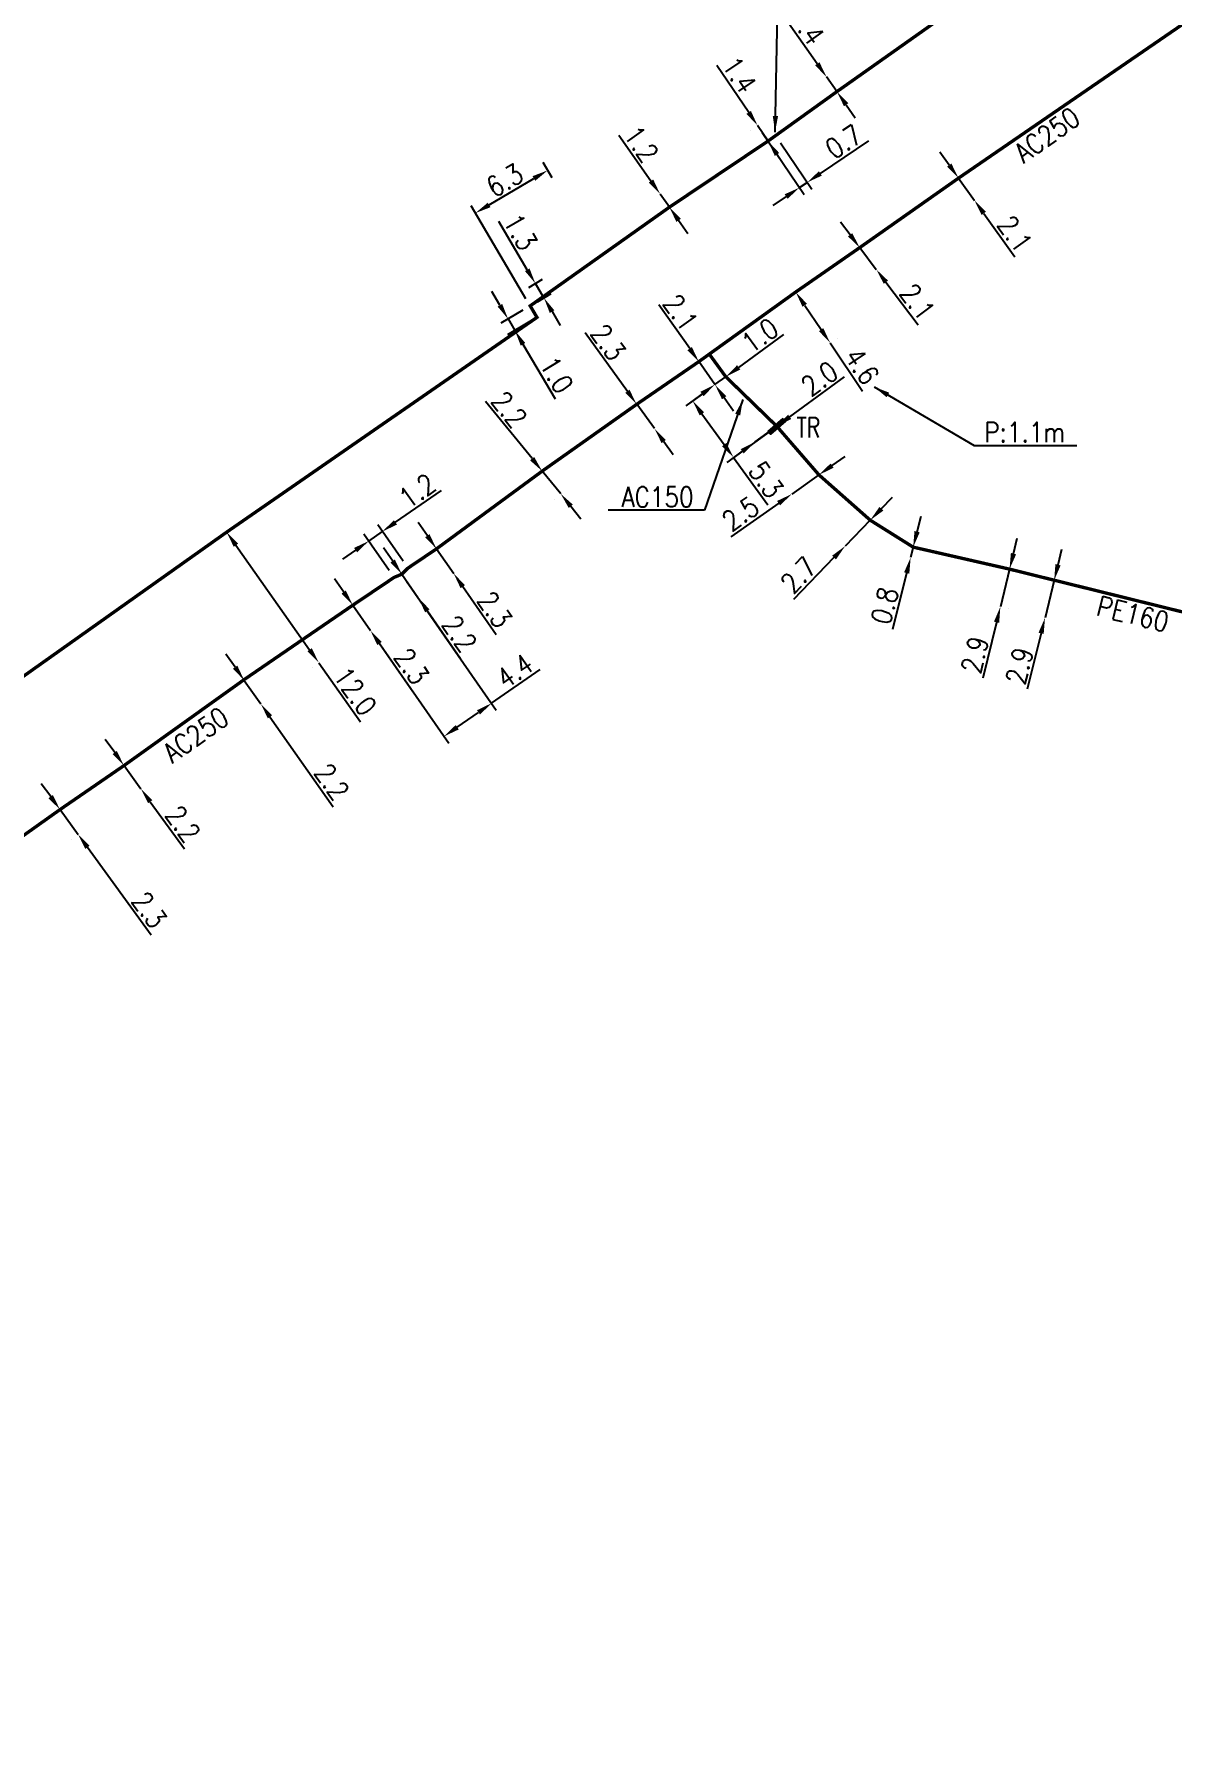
# Model space of a CAD drawing. Header units: millimetres. Extents: x 149996 to 151004, y 126998 to 128018.
# Drawn here: x 150615.7 to 150701.1, y 127360.5 to 127487.9 of the extents above; entities that cross this region are included whole.
import ezdxf
from ezdxf.enums import TextEntityAlignment as Align

# ---------------------------------------------------------------- set-up
doc = ezdxf.new("R2010")
doc.units = ezdxf.units.MM
doc.header["$PDMODE"] = 34
doc.linetypes.add('L_25_AP', pattern=[2000, 1000, 1000])
doc.linetypes.add('L_25_PE', pattern=[2000, 1000, 1000])
doc.layers.get('0').update_dxf_attribs({"linetype": 'CONTINUOUS'})
doc.layers.get('DEFPOINTS').update_dxf_attribs({"linetype": 'CONTINUOUS'})
doc.layers.add('L_150', color=1, linetype='CONTINUOUS')
doc.layers.add('L_340', color=7, linetype='CONTINUOUS')
doc.styles.add('G_ROMANS', font='ROMANS.SHX', dxfattribs={"width": 0.75})
doc.styles.get("Standard").update_dxf_attribs({"font": 'romans.shx', "width": 0.85})
doc.dimstyles.get("Standard").update_dxf_attribs({"dimtxt": 1.5, "dimasz": 1.2, "dimexe": 0.625, "dimexo": 0.625, "dimgap": 0.25, "dimtad": 1, "dimdec": 1, "dimzin": 0, "dimdsep": 46, "dimtxsty": 'Standard', "dimcen": -0.5, "dimadec": 0, "dimazin": 0, "dimtfac": 1, "dimtdec": 1, "dimtmove": 0, "dimatfit": 3, "dimfxl": 0, "dimtolj": 1, "dimtzin": 0, "dimarcsym": 0})

# ---------------------------------------------------------------- blocks, each defined once
blk = doc.blocks.new('*D77')
at = {"layer": 'DEFPOINTS', "color": 0, "linetype": 'Continuous', "transparency": 16777216}
for p in [(150630.17, 127450.6), (150637.08, 127440.79), (150637.08, 127440.79)]:
    blk.add_point(p, dxfattribs=at)
at = {"layer": 'L_150', "color": 0, "linetype": 'Continuous', "lineweight": -2, "transparency": 16777216}
for p, q in [((150629.65, 127450.24), (150629.65, 127450.24)), ((150630.86, 127449.62), (150636.38, 127441.77)), ((150636.57, 127440.43), (150636.57, 127440.43)), ((150637.08, 127440.79), (150640.19, 127436.37))]:
    blk.add_line(p, q, dxfattribs=at)
at = {"layer": 'L_150', "color": 0, "linetype": 'Continuous', "transparency": 16777216}
for points in [[(150631.02, 127449.73), (150630.69, 127449.5), (150630.16, 127450.6)], [(150636.55, 127441.89), (150636.22, 127441.66), (150637.08, 127440.79)]]:
    blk.add_solid(points, dxfattribs=at)
at = {"layer": 'L_150', "color": 0, "linetype": 'Continuous', "transparency": 16777216, "insert": (150639.8, 127438.67), "char_height": 1.5, "attachment_point": 5, "rotation": 305.1663}
blk.add_mtext('\\A1;12.0', dxfattribs=at)
blk = doc.blocks.new('*D80')
at = {"layer": 'DEFPOINTS', "color": 0, "linetype": 'Continuous', "transparency": 16777216}
for p in [(150617.66, 127429.79), (150619.01, 127427.93), (150619.02, 127427.93)]:
    blk.add_point(p, dxfattribs=at)
at = {"layer": 'L_150', "color": 0, "linetype": 'Continuous', "lineweight": -2, "transparency": 16777216}
for p, q in [((150616.96, 127430.76), (150616.25, 127431.73)), ((150617.66, 127429.79), (150619.01, 127427.93)), ((150617.16, 127429.42), (150617.16, 127429.42)), ((150618.51, 127427.56), (150618.51, 127427.56)), ((150619.72, 127426.96), (150624.49, 127420.39))]:
    blk.add_line(p, q, dxfattribs=at)
at = {"layer": 'L_150', "color": 0, "linetype": 'Continuous', "transparency": 16777216}
for points in [[(150617.12, 127430.88), (150616.79, 127430.64), (150617.66, 127429.79)], [(150619.88, 127427.08), (150619.56, 127426.84), (150619.01, 127427.93)]]:
    blk.add_solid(points, dxfattribs=at)
at = {"layer": 'L_150', "color": 0, "linetype": 'Continuous', "transparency": 16777216, "insert": (150624.37, 127422.27), "char_height": 1.5, "attachment_point": 5, "rotation": 306.0279}
blk.add_mtext('\\A1;2.3', dxfattribs=at)
blk = doc.blocks.new('*D81')
at = {"layer": 'DEFPOINTS', "color": 0, "linetype": 'Continuous', "transparency": 16777216}
for p in [(150688.89, 127447.82), (150688.2, 127445), (150688.2, 127445)]:
    blk.add_point(p, dxfattribs=at)
at = {"layer": 'L_150', "color": 0, "linetype": 'Continuous', "lineweight": -2, "transparency": 16777216}
for p, q in [((150689.18, 127448.98), (150689.47, 127450.15)), ((150688.89, 127447.82), (150688.2, 127445)), ((150689.5, 127447.67), (150689.5, 127447.67)), ((150687.92, 127443.83), (150686.89, 127439.65)), ((150688.81, 127444.85), (150688.81, 127444.85))]:
    blk.add_line(p, q, dxfattribs=at)
at = {"layer": 'L_150', "color": 0, "linetype": 'Continuous', "transparency": 16777216}
for points in [[(150688.99, 127449.03), (150689.38, 127448.93), (150688.89, 127447.82)], [(150687.72, 127443.88), (150688.11, 127443.79), (150688.2, 127445)]]:
    blk.add_solid(points, dxfattribs=at)
at = {"layer": 'L_150', "color": 0, "linetype": 'Continuous', "transparency": 16777216, "insert": (150686.29, 127441.4), "char_height": 1.5, "attachment_point": 5, "rotation": 76.1763}
blk.add_mtext('\\A1;2.9', dxfattribs=at)
blk = doc.blocks.new('*D246')
at = {"layer": 'DEFPOINTS', "color": 0, "linetype": 'Continuous', "transparency": 16777216}
for p in [(150692.24, 127446.99), (150691.55, 127444.17), (150691.55, 127444.17)]:
    blk.add_point(p, dxfattribs=at)
at = {"layer": 'L_150', "color": 0, "linetype": 'Continuous', "lineweight": -2, "transparency": 16777216}
for p, q in [((150692.53, 127448.15), (150692.82, 127449.32)), ((150692.24, 127446.99), (150691.55, 127444.17)), ((150691.26, 127443.01), (150690.22, 127438.82))]:
    blk.add_line(p, q, dxfattribs=at)
at = {"layer": 'L_150', "color": 0, "linetype": 'Continuous', "transparency": 16777216}
for points in [[(150692.33, 127448.2), (150692.72, 127448.1), (150692.24, 127446.99)], [(150691.06, 127443.05), (150691.45, 127442.96), (150691.55, 127444.17)]]:
    blk.add_solid(points, dxfattribs=at)
at = {"layer": 'L_150', "color": 0, "linetype": 'Continuous', "transparency": 16777216, "insert": (150689.63, 127440.57), "char_height": 1.5, "attachment_point": 5, "rotation": 76.1302}
blk.add_mtext('\\A1;2.9', dxfattribs=at)
blk = doc.blocks.new('*D247')
at = {"layer": 'DEFPOINTS', "color": 0, "linetype": 'Continuous', "transparency": 16777216}
for p in [(150681.66, 127449.47), (150681.47, 127448.69), (150681.47, 127448.69)]:
    blk.add_point(p, dxfattribs=at)
at = {"layer": 'L_150', "color": 0, "linetype": 'Continuous', "lineweight": -2, "transparency": 16777216}
for p, q in [((150681.96, 127450.63), (150682.25, 127451.8)), ((150681.66, 127449.47), (150681.47, 127448.69)), ((150681.17, 127447.53), (150680.1, 127443.29))]:
    blk.add_line(p, q, dxfattribs=at)
at = {"layer": 'L_150', "color": 0, "linetype": 'Continuous', "transparency": 16777216}
for points in [[(150681.76, 127450.68), (150682.15, 127450.58), (150681.66, 127449.47)], [(150680.98, 127447.58), (150681.37, 127447.48), (150681.47, 127448.69)]]:
    blk.add_solid(points, dxfattribs=at)
at = {"layer": 'L_150', "color": 0, "linetype": 'Continuous', "transparency": 16777216, "insert": (150679.52, 127445.08), "char_height": 1.5, "attachment_point": 5, "rotation": 75.7792}
blk.add_mtext('\\A1;0.8', dxfattribs=at)
blk = doc.blocks.new('*D248')
at = {"layer": 'DEFPOINTS', "color": 0, "linetype": 'Continuous', "transparency": 16777216}
for p in [(150678.44, 127451.49), (150676.56, 127449.55), (150676.56, 127449.55)]:
    blk.add_point(p, dxfattribs=at)
at = {"layer": 'L_150', "color": 0, "linetype": 'Continuous', "lineweight": -2, "transparency": 16777216}
for p, q in [((150679.27, 127452.35), (150680.11, 127453.21)), ((150678.44, 127451.49), (150676.56, 127449.55)), ((150675.72, 127448.69), (150672.68, 127445.55))]:
    blk.add_line(p, q, dxfattribs=at)
at = {"layer": 'L_150', "color": 0, "linetype": 'Continuous', "transparency": 16777216}
for points in [[(150679.13, 127452.49), (150679.42, 127452.21), (150678.44, 127451.49)], [(150675.58, 127448.83), (150675.87, 127448.55), (150676.56, 127449.55)]]:
    blk.add_solid(points, dxfattribs=at)
at = {"layer": 'L_150', "color": 0, "linetype": 'Continuous', "transparency": 16777216, "insert": (150673.06, 127447.39), "char_height": 1.5, "attachment_point": 5, "rotation": 45.8675}
blk.add_mtext('\\A1;2.7', dxfattribs=at)
blk = doc.blocks.new('*D249')
at = {"layer": 'DEFPOINTS', "color": 0, "linetype": 'Continuous', "transparency": 16777216}
for p in [(150674.59, 127454.89), (150672.55, 127453.45), (150672.55, 127453.45)]:
    blk.add_point(p, dxfattribs=at)
at = {"layer": 'L_150', "color": 0, "linetype": 'Continuous', "lineweight": -2, "transparency": 16777216}
for p, q in [((150675.58, 127455.58), (150676.56, 127456.27)), ((150674.59, 127454.89), (150672.55, 127453.45)), ((150671.57, 127452.76), (150667.99, 127450.25))]:
    blk.add_line(p, q, dxfattribs=at)
at = {"layer": 'L_150', "color": 0, "linetype": 'Continuous', "transparency": 16777216}
for points in [[(150675.46, 127455.74), (150675.69, 127455.42), (150674.59, 127454.89)], [(150671.45, 127452.93), (150671.68, 127452.6), (150672.55, 127453.45)]]:
    blk.add_solid(points, dxfattribs=at)
at = {"layer": 'L_150', "color": 0, "linetype": 'Continuous', "transparency": 16777216, "insert": (150668.71, 127451.98), "char_height": 1.5, "attachment_point": 5, "rotation": 35.0581}
blk.add_mtext('\\A1;2.5', dxfattribs=at)
blk = doc.blocks.new('*D250')
at = {"layer": 'DEFPOINTS', "color": 0, "linetype": 'Continuous', "transparency": 16777216}
for p in [(150677.65, 127471.93), (150678.89, 127470.3), (150678.89, 127470.3)]:
    blk.add_point(p, dxfattribs=at)
at = {"layer": 'L_150', "color": 0, "linetype": 'Continuous', "lineweight": -2, "transparency": 16777216}
for p, q in [((150676.93, 127472.89), (150676.21, 127473.85)), ((150677.65, 127471.93), (150678.89, 127470.3)), ((150679.61, 127469.34), (150682.03, 127466.14))]:
    blk.add_line(p, q, dxfattribs=at)
at = {"layer": 'L_150', "color": 0, "linetype": 'Continuous', "transparency": 16777216}
for points in [[(150677.09, 127473.01), (150676.77, 127472.77), (150677.65, 127471.93)], [(150679.77, 127469.46), (150679.45, 127469.22), (150678.89, 127470.3)]]:
    blk.add_solid(points, dxfattribs=at)
at = {"layer": 'L_150', "color": 0, "linetype": 'Continuous', "transparency": 16777216, "insert": (150681.98, 127467.87), "char_height": 1.5, "attachment_point": 5, "rotation": 307.071}
blk.add_mtext('\\A1;2.1', dxfattribs=at)
blk = doc.blocks.new('*D251')
at = {"layer": 'DEFPOINTS', "color": 0, "linetype": 'Continuous', "transparency": 16777216}
for p in [(150672.85, 127468.6), (150675.43, 127464.79), (150675.43, 127464.79)]:
    blk.add_point(p, dxfattribs=at)
at = {"layer": 'L_150', "color": 0, "linetype": 'Continuous', "lineweight": -2, "transparency": 16777216}
for p, q in [((150673.37, 127468.95), (150673.37, 127468.95)), ((150673.53, 127467.6), (150674.76, 127465.78)), ((150675.43, 127464.79), (150677.87, 127461.16)), ((150675.95, 127465.13), (150675.95, 127465.13))]:
    blk.add_line(p, q, dxfattribs=at)
at = {"layer": 'L_150', "color": 0, "linetype": 'Continuous', "transparency": 16777216}
for points in [[(150673.69, 127467.72), (150673.36, 127467.49), (150672.85, 127468.6)], [(150674.92, 127465.89), (150674.59, 127465.67), (150675.43, 127464.79)]]:
    blk.add_solid(points, dxfattribs=at)
at = {"layer": 'L_150', "color": 0, "linetype": 'Continuous', "transparency": 16777216, "insert": (150677.81, 127463.04), "char_height": 1.5, "attachment_point": 5, "rotation": 304.014}
blk.add_mtext('\\A1;4.6', dxfattribs=at)
blk = doc.blocks.new('*D255')
at = {"layer": 'DEFPOINTS', "color": 0, "linetype": 'Continuous', "transparency": 16777216}
for p in [(150660.92, 127460.18), (150662.25, 127458.36), (150662.25, 127458.36)]:
    blk.add_point(p, dxfattribs=at)
at = {"layer": 'L_150', "color": 0, "linetype": 'Continuous', "lineweight": -2, "transparency": 16777216}
for p, q in [((150660.22, 127461.15), (150657.05, 127465.53)), ((150662.25, 127458.36), (150660.92, 127460.18)), ((150662.95, 127457.39), (150663.65, 127456.42))]:
    blk.add_line(p, q, dxfattribs=at)
at = {"layer": 'L_150', "color": 0, "linetype": 'Continuous', "transparency": 16777216}
for points in [[(150660.38, 127461.27), (150660.06, 127461.04), (150660.92, 127460.18)], [(150663.11, 127457.51), (150662.79, 127457.27), (150662.25, 127458.36)]]:
    blk.add_solid(points, dxfattribs=at)
at = {"layer": 'L_150', "color": 0, "linetype": 'Continuous', "transparency": 16777216, "insert": (150658.79, 127464.83), "char_height": 1.5, "attachment_point": 5, "rotation": 305.9518}
blk.add_mtext('\\A1;2.3', dxfattribs=at)
blk = doc.blocks.new('*D256')
at = {"layer": 'DEFPOINTS', "color": 0, "linetype": 'Continuous', "transparency": 16777216}
for p in [(150665.58, 127463.38), (150666.79, 127461.66), (150666.79, 127461.66)]:
    blk.add_point(p, dxfattribs=at)
at = {"layer": 'L_150', "color": 0, "linetype": 'Continuous', "lineweight": -2, "transparency": 16777216}
for p, q in [((150664.9, 127464.36), (150662.59, 127467.64)), ((150666.79, 127461.66), (150665.58, 127463.38)), ((150667.48, 127460.68), (150668.17, 127459.69))]:
    blk.add_line(p, q, dxfattribs=at)
at = {"layer": 'L_150', "color": 0, "linetype": 'Continuous', "transparency": 16777216}
for points in [[(150665.06, 127464.47), (150664.73, 127464.24), (150665.58, 127463.38)], [(150667.64, 127460.79), (150667.32, 127460.56), (150666.79, 127461.66)]]:
    blk.add_solid(points, dxfattribs=at)
at = {"layer": 'L_150', "color": 0, "linetype": 'Continuous', "transparency": 16777216, "insert": (150664.22, 127467.07), "char_height": 1.5, "attachment_point": 5, "rotation": 305.0581}
blk.add_mtext('\\A1;2.1', dxfattribs=at)
blk = doc.blocks.new('*D257')
at = {"layer": 'DEFPOINTS', "color": 0, "linetype": 'Continuous', "transparency": 16777216}
for p in [(150666.79, 127461.66), (150666.79, 127461.66), (150667.6, 127462.25)]:
    blk.add_point(p, dxfattribs=at)
at = {"layer": 'L_150', "color": 0, "linetype": 'Continuous', "lineweight": -2, "transparency": 16777216}
for p, q in [((150668.57, 127462.95), (150671.96, 127465.41)), ((150666.79, 127461.66), (150667.6, 127462.25)), ((150665.82, 127460.95), (150664.85, 127460.25))]:
    blk.add_line(p, q, dxfattribs=at)
at = {"layer": 'L_150', "color": 0, "linetype": 'Continuous', "transparency": 16777216}
for points in [[(150668.45, 127463.11), (150668.69, 127462.79), (150667.6, 127462.25)], [(150665.7, 127461.12), (150665.94, 127460.79), (150666.79, 127461.66)]]:
    blk.add_solid(points, dxfattribs=at)
at = {"layer": 'L_150', "color": 0, "linetype": 'Continuous', "transparency": 16777216, "insert": (150670.17, 127465.34), "char_height": 1.5, "attachment_point": 5, "rotation": 35.9518}
blk.add_mtext('\\A1;1.0', dxfattribs=at)
blk = doc.blocks.new('*D266')
at = {"layer": 'DEFPOINTS', "color": 0, "linetype": 'Continuous', "transparency": 16777216}
for p in [(150675.16, 127484.73), (150675.16, 127484.73), (150675.94, 127483.63)]:
    blk.add_point(p, dxfattribs=at)
at = {"layer": 'L_150', "color": 0, "linetype": 'Continuous', "lineweight": -2, "transparency": 16777216}
for p, q in [((150674.47, 127485.71), (150672.01, 127489.18)), ((150675.94, 127483.63), (150675.16, 127484.73)), ((150676.63, 127482.65), (150677.32, 127481.67))]:
    blk.add_line(p, q, dxfattribs=at)
at = {"layer": 'L_150', "color": 0, "linetype": 'Continuous', "transparency": 16777216}
for points in [[(150674.63, 127485.83), (150674.3, 127485.6), (150675.16, 127484.73)], [(150676.79, 127482.76), (150676.47, 127482.53), (150675.94, 127483.63)]]:
    blk.add_solid(points, dxfattribs=at)
at = {"layer": 'L_150', "color": 0, "linetype": 'Continuous', "transparency": 16777216, "insert": (150673.71, 127488.51), "char_height": 1.5, "attachment_point": 5, "rotation": 305.2577}
blk.add_mtext('\\A1;1.4', dxfattribs=at)
blk = doc.blocks.new('*D267')
at = {"layer": 'DEFPOINTS', "color": 0, "linetype": 'Continuous', "transparency": 16777216}
for p in [(150669.99, 127481.08), (150669.99, 127481.08), (150670.77, 127479.92)]:
    blk.add_point(p, dxfattribs=at)
at = {"layer": 'L_150', "color": 0, "linetype": 'Continuous', "lineweight": -2, "transparency": 16777216}
for p, q in [((150669.32, 127482.07), (150666.94, 127485.59)), ((150669.47, 127480.73), (150669.47, 127480.73)), ((150670.77, 127479.92), (150669.99, 127481.08)), ((150670.26, 127479.57), (150670.26, 127479.57)), ((150671.45, 127478.92), (150672.12, 127477.93))]:
    blk.add_line(p, q, dxfattribs=at)
at = {"layer": 'L_150', "color": 0, "linetype": 'Continuous', "transparency": 16777216}
for points in [[(150669.49, 127482.18), (150669.15, 127481.96), (150669.99, 127481.08)], [(150671.61, 127479.03), (150671.28, 127478.81), (150670.77, 127479.92)]]:
    blk.add_solid(points, dxfattribs=at)
at = {"layer": 'L_150', "color": 0, "linetype": 'Continuous', "transparency": 16777216, "insert": (150668.62, 127484.89), "char_height": 1.5, "attachment_point": 5, "rotation": 304.0221}
blk.add_mtext('\\A1;1.4', dxfattribs=at)
blk = doc.blocks.new('*D268')
at = {"layer": 'DEFPOINTS', "color": 0, "linetype": 'Continuous', "transparency": 16777216}
for p in [(150669.99, 127481.08), (150671.35, 127480.32), (150673.13, 127476.43)]:
    blk.add_point(p, dxfattribs=at)
at = {"layer": 'L_150', "color": 0, "linetype": 'Continuous', "lineweight": -2, "transparency": 16777216}
for p, q in [((150670.34, 127480.56), (150673.48, 127475.91)), ((150671.7, 127479.8), (150674.06, 127476.31)), ((150674.7, 127477.49), (150678.33, 127479.94)), ((150672.13, 127475.76), (150671.14, 127475.09)), ((150673.13, 127476.43), (150673.71, 127476.82))]:
    blk.add_line(p, q, dxfattribs=at)
at = {"layer": 'L_150', "color": 0, "linetype": 'Continuous', "transparency": 16777216}
for points in [[(150674.59, 127477.66), (150674.81, 127477.33), (150673.71, 127476.82)], [(150672.02, 127475.93), (150672.24, 127475.59), (150673.13, 127476.43)]]:
    blk.add_solid(points, dxfattribs=at)
at = {"layer": 'L_150', "color": 0, "linetype": 'Continuous', "transparency": 16777216, "insert": (150676.45, 127479.88), "char_height": 1.5, "attachment_point": 5, "rotation": 34.0221}
blk.add_mtext('\\A1;0.7', dxfattribs=at)
blk = doc.blocks.new('*D269')
at = {"layer": 'DEFPOINTS', "color": 0, "linetype": 'Continuous', "transparency": 16777216}
for p in [(150662.68, 127475.94), (150662.68, 127475.94), (150663.37, 127474.96)]:
    blk.add_point(p, dxfattribs=at)
at = {"layer": 'L_150', "color": 0, "linetype": 'Continuous', "lineweight": -2, "transparency": 16777216}
for p, q in [((150661.99, 127476.92), (150659.58, 127480.35)), ((150663.37, 127474.96), (150662.68, 127475.94)), ((150664.06, 127473.98), (150664.75, 127473))]:
    blk.add_line(p, q, dxfattribs=at)
at = {"layer": 'L_150', "color": 0, "linetype": 'Continuous', "transparency": 16777216}
for points in [[(150662.16, 127477.04), (150661.83, 127476.81), (150662.68, 127475.94)], [(150664.23, 127474.09), (150663.9, 127473.86), (150663.37, 127474.96)]]:
    blk.add_solid(points, dxfattribs=at)
at = {"layer": 'L_150', "color": 0, "linetype": 'Continuous', "transparency": 16777216, "insert": (150661.26, 127479.7), "char_height": 1.5, "attachment_point": 5, "rotation": 305.1064}
blk.add_mtext('\\A1;1.2', dxfattribs=at)
blk = doc.blocks.new('*D270')
at = {"layer": 'DEFPOINTS', "color": 0, "linetype": 'Continuous', "transparency": 16777216}
for p in [(150653.55, 127478.89), (150654.24, 127477.72), (150652.93, 127467.56)]:
    blk.add_point(p, dxfattribs=at)
at = {"layer": 'L_150', "color": 0, "linetype": 'Continuous', "lineweight": -2, "transparency": 16777216}
for p, q in [((150653.87, 127478.35), (150654.56, 127477.19)), ((150649.85, 127475.13), (150653.21, 127477.11)), ((150652.61, 127468.09), (150648.5, 127475.06))]:
    blk.add_line(p, q, dxfattribs=at)
at = {"layer": 'L_150', "color": 0, "linetype": 'Continuous', "transparency": 16777216}
for points in [[(150653.11, 127477.29), (150653.31, 127476.94), (150654.24, 127477.72)], [(150649.75, 127475.3), (150649.95, 127474.96), (150648.82, 127474.52)]]:
    blk.add_solid(points, dxfattribs=at)
at = {"layer": 'L_150', "color": 0, "linetype": 'Continuous', "transparency": 16777216, "insert": (150651.02, 127476.98), "char_height": 1.5, "attachment_point": 5, "rotation": 30.5826}
blk.add_mtext('\\A1;6.3', dxfattribs=at)
blk = doc.blocks.new('*D271')
at = {"layer": 'DEFPOINTS', "color": 0, "linetype": 'Continuous', "transparency": 16777216}
for p in [(150653.32, 127469.24), (150652.29, 127468.63), (150652.93, 127467.56)]:
    blk.add_point(p, dxfattribs=at)
at = {"layer": 'L_150', "color": 0, "linetype": 'Continuous', "lineweight": -2, "transparency": 16777216}
for p, q in [((150652.71, 127470.27), (150650.58, 127473.88)), ((150652.83, 127468.95), (150653.86, 127469.56)), ((150653.96, 127468.16), (150653.32, 127469.24)), ((150653.47, 127467.87), (150654.5, 127468.48)), ((150654.57, 127467.13), (150655.18, 127466.1))]:
    blk.add_line(p, q, dxfattribs=at)
at = {"layer": 'L_150', "color": 0, "linetype": 'Continuous', "transparency": 16777216}
for points in [[(150652.88, 127470.37), (150652.54, 127470.17), (150653.32, 127469.24)], [(150654.74, 127467.23), (150654.4, 127467.03), (150653.96, 127468.16)]]:
    blk.add_solid(points, dxfattribs=at)
at = {"layer": 'L_150', "color": 0, "linetype": 'Continuous', "transparency": 16777216, "insert": (150652.2, 127473.1), "char_height": 1.5, "attachment_point": 5, "rotation": 300.5826}
blk.add_mtext('\\A1;1.3', dxfattribs=at)
blk = doc.blocks.new('*D272')
at = {"layer": 'DEFPOINTS', "color": 0, "linetype": 'Continuous', "transparency": 16777216}
for p in [(150653.83, 127455.17), (150655.22, 127453.47), (150655.22, 127453.47)]:
    blk.add_point(p, dxfattribs=at)
at = {"layer": 'L_150', "color": 0, "linetype": 'Continuous', "lineweight": -2, "transparency": 16777216}
for p, q in [((150653.07, 127456.11), (150649.58, 127460.4)), ((150655.22, 127453.47), (150653.83, 127455.17)), ((150653.34, 127454.78), (150653.34, 127454.78)), ((150654.73, 127453.07), (150654.73, 127453.07)), ((150655.97, 127452.54), (150656.73, 127451.6))]:
    blk.add_line(p, q, dxfattribs=at)
at = {"layer": 'L_150', "color": 0, "linetype": 'Continuous', "transparency": 16777216}
for points in [[(150653.23, 127456.23), (150652.92, 127455.98), (150653.83, 127455.17)], [(150656.13, 127452.66), (150655.82, 127452.41), (150655.22, 127453.47)]]:
    blk.add_solid(points, dxfattribs=at)
at = {"layer": 'L_150', "color": 0, "linetype": 'Continuous', "transparency": 16777216, "insert": (150651.36, 127459.8), "char_height": 1.5, "attachment_point": 5, "rotation": 309.0955}
blk.add_mtext('\\A1;2.2', dxfattribs=at)
blk = doc.blocks.new('*D273')
at = {"layer": 'DEFPOINTS', "color": 0, "linetype": 'Continuous', "transparency": 16777216}
for p in [(150639.63, 127445.12), (150640.94, 127443.23), (150640.94, 127443.23)]:
    blk.add_point(p, dxfattribs=at)
at = {"layer": 'L_150', "color": 0, "linetype": 'Continuous', "lineweight": -2, "transparency": 16777216}
for p, q in [((150638.94, 127446.1), (150638.25, 127447.09)), ((150639.63, 127445.12), (150640.94, 127443.23)), ((150641.62, 127442.24), (150644.12, 127438.65))]:
    blk.add_line(p, q, dxfattribs=at)
at = {"layer": 'L_150', "color": 0, "linetype": 'Continuous', "transparency": 16777216}
for points in [[(150639.1, 127446.21), (150638.78, 127445.99), (150639.63, 127445.12)], [(150641.79, 127442.36), (150641.46, 127442.13), (150640.94, 127443.23)]]:
    blk.add_solid(points, dxfattribs=at)
at = {"layer": 'L_150', "color": 0, "linetype": 'Continuous', "transparency": 16777216, "insert": (150644.04, 127440.53), "char_height": 1.5, "attachment_point": 5, "rotation": 304.8236}
blk.add_mtext('\\A1;2.3', dxfattribs=at)
blk = doc.blocks.new('*D274')
at = {"layer": 'DEFPOINTS', "color": 0, "linetype": 'Continuous', "transparency": 16777216}
for p in [(150643.3, 127447.44), (150640.94, 127443.23), (150646.47, 127435.28)]:
    blk.add_point(p, dxfattribs=at)
at = {"layer": 'L_150', "color": 0, "linetype": 'Continuous', "lineweight": -2, "transparency": 16777216}
for p, q in [((150643.66, 127446.93), (150650.39, 127437.25)), ((150641.3, 127442.71), (150646.82, 127434.77)), ((150650.04, 127437.77), (150653.68, 127440.3)), ((150647.45, 127435.97), (150649.05, 127437.08))]:
    blk.add_line(p, q, dxfattribs=at)
at = {"layer": 'L_150', "color": 0, "linetype": 'Continuous', "transparency": 16777216}
for points in [[(150648.94, 127437.24), (150649.17, 127436.92), (150650.04, 127437.77)], [(150647.34, 127436.13), (150647.57, 127435.8), (150646.47, 127435.28)]]:
    blk.add_solid(points, dxfattribs=at)
at = {"layer": 'L_150', "color": 0, "linetype": 'Continuous', "transparency": 16777216, "insert": (150651.78, 127440.19), "char_height": 1.5, "attachment_point": 5, "rotation": 34.8236}
blk.add_mtext('\\A1;4.4', dxfattribs=at)
blk = doc.blocks.new('*D275')
at = {"layer": 'DEFPOINTS', "color": 0, "linetype": 'Continuous', "transparency": 16777216}
for p in [(150643.3, 127447.44), (150644.53, 127445.68), (150644.53, 127445.68)]:
    blk.add_point(p, dxfattribs=at)
at = {"layer": 'L_150', "color": 0, "linetype": 'Continuous', "lineweight": -2, "transparency": 16777216}
for p, q in [((150642.62, 127448.43), (150641.93, 127449.42)), ((150643.3, 127447.44), (150644.53, 127445.68)), ((150645.22, 127444.69), (150647.71, 127441.11))]:
    blk.add_line(p, q, dxfattribs=at)
at = {"layer": 'L_150', "color": 0, "linetype": 'Continuous', "transparency": 16777216}
for points in [[(150642.78, 127448.54), (150642.45, 127448.32), (150643.3, 127447.44)], [(150645.38, 127444.81), (150645.05, 127444.58), (150644.53, 127445.68)]]:
    blk.add_solid(points, dxfattribs=at)
at = {"layer": 'L_150', "color": 0, "linetype": 'Continuous', "transparency": 16777216, "insert": (150647.63, 127442.98), "char_height": 1.5, "attachment_point": 5, "rotation": 304.8236}
blk.add_mtext('\\A1;2.2', dxfattribs=at)
blk = doc.blocks.new('*D276')
at = {"layer": 'DEFPOINTS', "color": 0, "linetype": 'Continuous', "transparency": 16777216}
for p in [(150645.9, 127449.34), (150647.19, 127447.49), (150647.19, 127447.49)]:
    blk.add_point(p, dxfattribs=at)
at = {"layer": 'L_150', "color": 0, "linetype": 'Continuous', "lineweight": -2, "transparency": 16777216}
for p, q in [((150645.22, 127450.32), (150644.53, 127451.31)), ((150645.9, 127449.34), (150647.19, 127447.49)), ((150647.87, 127446.51), (150650.37, 127442.92))]:
    blk.add_line(p, q, dxfattribs=at)
at = {"layer": 'L_150', "color": 0, "linetype": 'Continuous', "transparency": 16777216}
for points in [[(150645.38, 127450.44), (150645.05, 127450.21), (150645.9, 127449.34)], [(150648.04, 127446.62), (150647.71, 127446.39), (150647.19, 127447.49)]]:
    blk.add_solid(points, dxfattribs=at)
at = {"layer": 'L_150', "color": 0, "linetype": 'Continuous', "transparency": 16777216, "insert": (150650.28, 127444.79), "char_height": 1.5, "attachment_point": 5, "rotation": 304.8236}
blk.add_mtext('\\A1;2.3', dxfattribs=at)
blk = doc.blocks.new('*D277')
at = {"layer": 'DEFPOINTS', "color": 0, "linetype": 'Continuous', "transparency": 16777216}
for p in [(150640.82, 127449.93), (150643.75, 127447.89), (150642.72, 127447.2)]:
    blk.add_point(p, dxfattribs=at)
at = {"layer": 'L_150', "color": 0, "linetype": 'Continuous', "lineweight": -2, "transparency": 16777216}
for p, q in [((150642.83, 127451.33), (150646.27, 127453.72)), ((150642.36, 127447.71), (150640.46, 127450.44)), ((150640.82, 127449.93), (150641.84, 127450.64)), ((150643.4, 127448.41), (150641.49, 127451.15)), ((150639.83, 127449.24), (150638.85, 127448.56))]:
    blk.add_line(p, q, dxfattribs=at)
at = {"layer": 'L_150', "color": 0, "linetype": 'Continuous', "transparency": 16777216}
for points in [[(150642.71, 127451.49), (150642.94, 127451.16), (150641.84, 127450.64)], [(150639.72, 127449.41), (150639.95, 127449.08), (150640.82, 127449.93)]]:
    blk.add_solid(points, dxfattribs=at)
at = {"layer": 'L_150', "color": 0, "linetype": 'Continuous', "transparency": 16777216, "insert": (150644.47, 127453.69), "char_height": 1.5, "attachment_point": 5, "rotation": 34.8236}
blk.add_mtext('\\A1;1.2', dxfattribs=at)
blk = doc.blocks.new('*D278')
at = {"layer": 'DEFPOINTS', "color": 0, "linetype": 'Continuous', "transparency": 16777216}
for p in [(150631.48, 127439.48), (150632.72, 127437.72), (150632.72, 127437.72)]:
    blk.add_point(p, dxfattribs=at)
at = {"layer": 'L_150', "color": 0, "linetype": 'Continuous', "lineweight": -2, "transparency": 16777216}
for p, q in [((150630.79, 127440.46), (150630.1, 127441.45)), ((150631.48, 127439.48), (150632.72, 127437.72)), ((150633.41, 127436.74), (150638.15, 127430))]:
    blk.add_line(p, q, dxfattribs=at)
at = {"layer": 'L_150', "color": 0, "linetype": 'Continuous', "transparency": 16777216}
for points in [[(150630.96, 127440.58), (150630.63, 127440.35), (150631.48, 127439.48)], [(150633.57, 127436.86), (150633.25, 127436.63), (150632.72, 127437.72)]]:
    blk.add_solid(points, dxfattribs=at)
at = {"layer": 'L_150', "color": 0, "linetype": 'Continuous', "transparency": 16777216, "insert": (150638.06, 127431.88), "char_height": 1.5, "attachment_point": 5, "rotation": 305.1223}
blk.add_mtext('\\A1;2.2', dxfattribs=at)
blk = doc.blocks.new('*D282')
at = {"layer": 'DEFPOINTS', "color": 0, "linetype": 'Continuous', "transparency": 16777216}
for p in [(150622.46, 127433.09), (150623.73, 127431.35), (150623.73, 127431.35)]:
    blk.add_point(p, dxfattribs=at)
at = {"layer": 'L_150', "color": 0, "linetype": 'Continuous', "lineweight": -2, "transparency": 16777216}
for p, q in [((150621.76, 127434.06), (150621.05, 127435.04)), ((150622.46, 127433.09), (150623.73, 127431.35)), ((150624.43, 127430.38), (150627, 127426.85))]:
    blk.add_line(p, q, dxfattribs=at)
at = {"layer": 'L_150', "color": 0, "linetype": 'Continuous', "transparency": 16777216}
for points in [[(150621.92, 127434.18), (150621.6, 127433.95), (150622.46, 127433.09)], [(150624.59, 127430.5), (150624.27, 127430.27), (150623.73, 127431.35)]]:
    blk.add_solid(points, dxfattribs=at)
at = {"layer": 'L_150', "color": 0, "linetype": 'Continuous', "transparency": 16777216, "insert": (150626.88, 127428.72), "char_height": 1.5, "attachment_point": 5, "rotation": 306.0076}
blk.add_mtext('\\A1;2.2', dxfattribs=at)
blk = doc.blocks.new('*D340')
at = {"layer": 'DEFPOINTS', "color": 0, "linetype": 'Continuous', "transparency": 16777216}
for p in [(150666.79, 127461.66), (150671.43, 127458.53), (150668.19, 127456.19)]:
    blk.add_point(p, dxfattribs=at)
at = {"layer": 'L_340', "color": 0, "linetype": 'Continuous', "lineweight": -2, "transparency": 16777216}
for p, q in [((150666.29, 127461.29), (150664.6, 127460.07)), ((150665.81, 127459.47), (150667.48, 127457.16)), ((150670.92, 127458.17), (150667.68, 127455.82)), ((150668.19, 127456.19), (150670.76, 127452.65))]:
    blk.add_line(p, q, dxfattribs=at)
at = {"layer": 'L_340', "color": 0, "linetype": 'Continuous', "transparency": 16777216}
for points in [[(150665.97, 127459.58), (150665.65, 127459.35), (150665.11, 127460.44)], [(150667.65, 127457.28), (150667.32, 127457.04), (150668.19, 127456.19)]]:
    blk.add_solid(points, dxfattribs=at)
at = {"layer": 'L_340', "color": 0, "linetype": 'Continuous', "transparency": 16777216, "insert": (150670.63, 127454.52), "char_height": 1.5, "attachment_point": 5, "rotation": 305.9518}
blk.add_mtext('\\A1;5.3', dxfattribs=at)
blk = doc.blocks.new('*D341')
at = {"layer": 'DEFPOINTS', "color": 0, "linetype": 'Continuous', "transparency": 16777216}
for p in [(150671.43, 127458.53), (150671.43, 127458.53), (150669.81, 127457.36)]:
    blk.add_point(p, dxfattribs=at)
at = {"layer": 'L_340', "color": 0, "linetype": 'Continuous', "lineweight": -2, "transparency": 16777216}
for p, q in [((150672.4, 127459.24), (150676.52, 127462.23)), ((150669.81, 127457.36), (150671.43, 127458.53)), ((150668.84, 127456.66), (150667.86, 127455.95))]:
    blk.add_line(p, q, dxfattribs=at)
at = {"layer": 'L_340', "color": 0, "linetype": 'Continuous', "transparency": 16777216}
for points in [[(150672.28, 127459.4), (150672.51, 127459.08), (150671.43, 127458.53)], [(150668.72, 127456.82), (150668.95, 127456.49), (150669.81, 127457.36)]]:
    blk.add_solid(points, dxfattribs=at)
at = {"layer": 'L_340', "color": 0, "linetype": 'Continuous', "transparency": 16777216, "insert": (150674.64, 127462.1), "char_height": 1.5, "attachment_point": 5, "rotation": 35.9518}
blk.add_mtext('\\A1;2.0', dxfattribs=at)
blk = doc.blocks.new('L_340_19')
at = {"linetype": 'Continuous'}
blk.add_hatch(color=0, dxfattribs=at).paths.add_polyline_path([(0.125, 0.75), (-0.125, 0.75), (-0.125, -0.75), (0.125, -0.75)])
at = {"color": 0, "linetype": 'Continuous'}
blk.add_lwpolyline([(-0.125, 0.75), (0.125, 0.75), (0.125, -0.75), (-0.125, -0.75)], close=True, dxfattribs=at)
at = {"color": 0, "linetype": 'Continuous', "style": 'G_ROMANS', "width": 0.75}
for tag, height, flags, p in [('TR', 1.5, 8, (0, 3)), ('DEF_LEG', 1.2, 3, (0, -5)), ('DEF_COUP', 1.2, 3, (0, -7.5)), ('DEF_TYPE', 1.2, 3, (0, -10))]:
    blk.add_attdef(tag, text='', height=height, dxfattribs=dict(at, flags=flags)).set_placement(p, align=Align.MIDDLE)
blk = doc.blocks.new('*D342')
at = {"layer": 'DEFPOINTS', "color": 0, "linetype": 'Continuous', "transparency": 16777216}
for p in [(150685.06, 127477.14), (150685.06, 127477.14), (150686.26, 127475.47)]:
    blk.add_point(p, dxfattribs=at)
at = {"layer": 'L_150', "color": 0, "linetype": 'Continuous', "lineweight": -2, "transparency": 16777216}
for p, q in [((150684.36, 127478.11), (150683.66, 127479.09)), ((150685.06, 127477.14), (150686.26, 127475.47)), ((150686.96, 127474.5), (150689.29, 127471.24))]:
    blk.add_line(p, q, dxfattribs=at)
at = {"layer": 'L_150', "color": 0, "linetype": 'Continuous', "transparency": 16777216}
for points in [[(150684.53, 127478.23), (150684.2, 127478), (150685.06, 127477.14)], [(150687.12, 127474.62), (150686.79, 127474.38), (150686.26, 127475.47)]]:
    blk.add_solid(points, dxfattribs=at)
at = {"layer": 'L_150', "color": 0, "linetype": 'Continuous', "transparency": 16777216, "insert": (150689.29, 127472.97), "char_height": 1.5, "attachment_point": 5, "rotation": 305.6538}
blk.add_mtext('\\A1;2.1', dxfattribs=at)
blk = doc.blocks.new('*D343')
at = {"layer": 'DEFPOINTS', "color": 0, "linetype": 'Continuous', "transparency": 16777216}
for p in [(150652.93, 127467.56), (150653.44, 127466.7), (150651.27, 127466.58)]:
    blk.add_point(p, dxfattribs=at)
at = {"layer": 'L_150', "color": 0, "linetype": 'Continuous', "lineweight": -2, "transparency": 16777216}
for p, q in [((150650.66, 127467.61), (150650.05, 127468.64)), ((150652.39, 127467.24), (150650.73, 127466.26)), ((150652.9, 127466.38), (150651.24, 127465.4)), ((150651.27, 127466.58), (150651.78, 127465.72)), ((150652.39, 127464.68), (150654.81, 127460.6))]:
    blk.add_line(p, q, dxfattribs=at)
at = {"layer": 'L_150', "color": 0, "linetype": 'Continuous', "transparency": 16777216}
for points in [[(150650.83, 127467.71), (150650.49, 127467.51), (150651.27, 127466.58)], [(150652.56, 127464.78), (150652.22, 127464.58), (150651.78, 127465.72)]]:
    blk.add_solid(points, dxfattribs=at)
at = {"layer": 'L_150', "color": 0, "linetype": 'Continuous', "transparency": 16777216, "insert": (150654.91, 127462.39), "char_height": 1.5, "attachment_point": 5, "rotation": 300.5826}
blk.add_mtext('\\A1;1.0', dxfattribs=at)

msp = doc.modelspace()

# ---------------------------------------------------------------- linework, layer by layer
at = {"layer": 'L_150', "linetype": 'L_25_AP', "flags": 128}
for points in [[(150501.64, 127364.15, 0.25, 0.25, 0), (150505.51, 127366.11, 0.25, 0.25, 0), (150511.13, 127369.55, 0.25, 0.25, 0), (150522.05, 127375.67, 0.25, 0.25, 0), (150523.08, 127375.41, 0.25, 0.25, 0), (150524.4, 127375.36, 0.25, 0.25, 0), (150534.19, 127383.13, 0.25, 0.25, 0), (150553.36, 127396.17, 0.25, 0.25, 0), (150555.73, 127398.19, 0.25, 0.25, 0), (150557.3, 127399.08, 0.25, 0.25, 0), (150565.51, 127404.99, 0.25, 0.25, 0), (150574.67, 127411.42, 0.25, 0.25, 0), (150590.13, 127422.15, 0.25, 0.25, 0), (150608.04, 127434.91, 0.25, 0.25, 0), (150630.17, 127450.6, 0.25, 0.25, 0), (150653.44, 127466.7, 0.25, 0.25, 0), (150653.44, 127466.7, 0.25, 0.25, 0), (150652.93, 127467.56, 0.25, 0.25, 0), (150652.93, 127467.56, 0.25, 0.25, 0), (150663.37, 127474.96, 0.25, 0.25, 0), (150670.77, 127479.92, 0.25, 0.25, 0), (150675.94, 127483.63, 0.25, 0.25, 0), (150692.8, 127495.54, 0.25, 0.25, 0), (150698.09, 127499.25, 0.25, 0.25, 0), (150711.86, 127508.9, 0.25, 0.25, 0), (150720.9, 127515.25, 0.25, 0.25, 0), (150726.71, 127519.39, 0.25, 0.25, 0), (150732.25, 127523.19, 0.25, 0.25, 0), (150740.12, 127528.78, 0.25, 0.25, 0), (150745.54, 127532.53, 0.25, 0.25, 0), (150755.7, 127539.64, 0.25, 0.25, 0), (150766.89, 127547.56, 0.25, 0.25, 0), (150772.52, 127551.58, 0.25, 0.25, 0), (150774.45, 127552.86, 0.25, 0.25, 0), (150786.32, 127561.19, 0.25, 0.25, 0), (150789.58, 127563.55, 0.25, 0.25, 0), (150801.12, 127573.17, 0.25, 0.25, 0), (150801.06, 127574.31, 0.25, 0.25, 0), (150802.26, 127576.71, 0.25, 0.25, 0), (150802.1, 127579.26, 0.25, 0.25, 0), (150803.15, 127579.55, 0.25, 0.25, 0), (150804.05, 127580.15, 0, 0, 0)], [(150434.26, 127308.36, 0.25, 0.25, 0), (150434.29, 127308.38, 0.25, 0.25, 0), (150443.6, 127313.26, 0.25, 0.25, 0), (150447.06, 127315.28, 0.25, 0.25, 0), (150452.13, 127318.15, 0.25, 0.25, 0), (150464.25, 127324.89, 0.25, 0.25, 0), (150468.15, 127327.06, 0.25, 0.25, 0), (150474.03, 127330.21, 0.25, 0.25, 0), (150482.78, 127335.52, 0.25, 0.25, 0), (150487.63, 127338.24, 0.25, 0.25, 0), (150494.11, 127341.68, 0.25, 0.25, 0), (150496.87, 127343.31, 0.25, 0.25, 0), (150499.77, 127346.44, 0.25, 0.25, 0), (150514.2, 127355.19, 0.25, 0.25, 0), (150514.2, 127355.19, 0.25, 0.25, 0), (150514.2, 127355.19, 0.25, 0.25, 0), (150528.81, 127367.28, 0.25, 0.25, 0), (150545.32, 127378.86, 0.25, 0.25, 0), (150561.26, 127390.1, 0.25, 0.25, 0), (150571.19, 127396.94, 0.25, 0.25, 0), (150580.25, 127403.43, 0.25, 0.25, 0), (150580.25, 127403.43, 0.25, 0.25, 0), (150590.84, 127410.85, 0.25, 0.25, 0), (150598.74, 127416.35, 0.25, 0.25, 0), (150609.03, 127423.66, 0.25, 0.25, 0), (150617.66, 127429.79, 0.25, 0.25, 0), (150622.46, 127433.09, 0.25, 0.25, 0), (150631.45, 127439.52, 0.25, 0.25, 0), (150639.63, 127445.12, 0.25, 0.25, 0), (150642.72, 127447.2, 0.25, 0.25, 0), (150643.3, 127447.44, 0.25, 0.25, 0), (150643.75, 127447.89, 0.25, 0.25, 0), (150645.9, 127449.34, 0.25, 0.25, 0), (150653.83, 127455.17, 0.25, 0.25, 0), (150660.92, 127460.18, 0.25, 0.25, 0), (150665.58, 127463.38, 0.25, 0.25, 0), (150672.85, 127468.6, 0.25, 0.25, 0), (150672.85, 127468.6, 0.25, 0.25, 0), (150677.65, 127471.93, 0.25, 0.25, 0), (150685.06, 127477.14, 0.25, 0.25, 0), (150710.3, 127494.46, 0.25, 0.25, 0), (150710.3, 127494.46, 0.25, 0.25, 0), (150722.17, 127503.01, 0.25, 0.25, 0), (150731.6, 127509.68, 0.25, 0.25, 0), (150738.5, 127514.49, 0.25, 0.25, 0), (150742.26, 127517.2, 0.25, 0.25, 0), (150752.54, 127524.68, 0.25, 0.25, 0), (150762.32, 127531.31, 0.25, 0.25, 0), (150767.03, 127534.58, 0.25, 0.25, 0), (150774.41, 127539.76, 0.25, 0.25, 0), (150783.66, 127546.4, 0.25, 0.25, 0), (150789.56, 127550.59, 0.25, 0.25, 0), (150798.16, 127555.87, 0.25, 0.25, 0), (150799.1, 127556.03, 0.25, 0.25, 0), (150806.38, 127559.08, 0.25, 0.25, 0), (150821.61, 127562.94, 0, 0, 0)]]:
    msp.add_lwpolyline(points, format="xyseb", dxfattribs=at)
at = {"layer": 'L_150', "linetype": 'L_25_PE', "flags": 128}
msp.add_lwpolyline([(150841.58, 127420.39, 0.25, 0.25, 0), (150835.88, 127419.43, 0.25, 0.25, 0), (150822.31, 127418.44, 0.25, 0.25, 0), (150814.04, 127419.84, 0.25, 0.25, 0), (150802.14, 127422.27, 0.25, 0.25, 0), (150794.34, 127424.13, 0.25, 0.25, 0), (150779.96, 127427.27, 0.25, 0.25, 0), (150774.29, 127428.56, 0.25, 0.25, 0), (150760.97, 127431.7, 0.25, 0.25, 0), (150752.34, 127433.62, 0.25, 0.25, 0), (150734.6, 127437.47, 0.25, 0.25, 0), (150729.46, 127438.46, 0.25, 0.25, 0), (150718.6, 127440.68, 0.25, 0.25, 0), (150711.28, 127442.33, 0.25, 0.25, 0), (150711.28, 127442.33, 0.25, 0.25, 0), (150705.18, 127443.79, 0.25, 0.25, 0), (150692.24, 127446.99, 0.25, 0.25, 0), (150688.89, 127447.82, 0.25, 0.25, 0), (150681.66, 127449.47, 0.25, 0.25, 0), (150678.44, 127451.49, 0.25, 0.25, 0), (150674.59, 127454.89, 0.25, 0.25, 0), (150671.43, 127458.53, 0.25, 0.25, 0), (150667.6, 127462.25, 0.25, 0.25, 0), (150667.6, 127462.25, 0.25, 0.25, 0), (150666.37, 127463.94, 0, 0, 0)], format="xyseb", dxfattribs=at)

# ---------------------------------------------------------------- block references
at = {"layer": 'L_340'}
ref = msp.add_blockref('L_340_19', (150671.43, 127458.53), dxfattribs=dict(at, rotation=311.0032023555483))
ref.add_attrib('TR', 'TR', dxfattribs={"layer": '0', "color": 0, "linetype": 'Continuous', "height": 1.5, "style": 'G_ROMANS', "width": 0.75, "flags": 8}).set_placement((150673.79, 127458.45), align=Align.MIDDLE)

# ---------------------------------------------------------------- texts
at = {"layer": 'L_150', "linetype": 'Continuous', "width": 0.85}
for rotation, p in [(35.3923, (150691.7, 127480.38)), (35.3997, (150627.84, 127435.39))]:
    msp.add_text('AC250', height=1.5, rotation=rotation, dxfattribs=at).set_placement(p, align=Align.MIDDLE)
msp.add_text('PE160', height=1.5, rotation=346.1286, dxfattribs=at).set_placement((150695.31, 127444.38))
at = {"layer": 'L_150', "linetype": 'Continuous', "char_height": 1.5}
for s, insert, attachment_point in [('\\A1;P:1.1m', (150686.99, 127457.34), 7), ('\\A1;AC150', (150665.19, 127452.48), 9)]:
    msp.add_mtext(s, dxfattribs=dict(at, insert=insert, attachment_point=attachment_point))

# ---------------------------------------------------------------- dimensions: what is measured, and where the dimension line sits
at = {"layer": 'L_150', "linetype": 'Continuous'}
for base, p1, p2, angle, picture, middle in [((150675.16, 127484.73), (150675.94, 127483.63), (150675.16, 127484.73), 305.2577, '*D266', (150672.89, 127487.94)), ((150669.99, 127481.08), (150670.77, 127479.92), (150669.99, 127481.08), 304.0221, '*D267', (150667.79, 127484.33)), ((150662.68, 127475.94), (150663.37, 127474.96), (150662.68, 127475.94), 305.1064, '*D269', (150660.44, 127479.13)), ((150673.13, 127476.43), (150671.35, 127480.32), (150669.99, 127481.08), 34.0221, '*D268', (150677.01, 127479.05)), ((150654.24, 127477.72), (150652.93, 127467.56), (150653.55, 127478.89), 210.5826, '*D270', (150651.53, 127476.12)), ((150685.0622, 127477.1397), (150686.2571, 127475.474), (150685.0622, 127477.1397), 305.6538, '*D342', (150688.4742, 127472.3834)), ((150653.32, 127469.24), (150652.93, 127467.56), (150652.29, 127468.63), 300.5826, '*D271', (150651.34, 127472.59)), ((150678.89, 127470.3), (150677.65, 127471.93), (150678.89, 127470.3), 127.071, '*D250', (150681.18, 127467.26)), ((150651.27, 127466.58), (150653.44, 127466.7), (150652.93, 127467.56), 300.5826, '*D343', (150654.04, 127461.88)), ((150666.79, 127461.66), (150665.58, 127463.38), (150666.79, 127461.66), 125.0581, '*D256', (150663.4, 127466.49)), ((150675.43, 127464.79), (150672.85, 127468.6), (150675.43, 127464.79), 124.014, '*D251', (150676.99, 127462.48)), ((150666.79, 127461.66), (150667.6, 127462.25), (150666.79, 127461.66), 35.9518, '*D257', (150670.75, 127464.53)), ((150662.2454, 127458.3614), (150660.92442, 127460.1828), (150662.2454, 127458.3614), 125.95176, '*D255', (150657.9785, 127464.2447)), ((150655.22, 127453.47), (150653.83, 127455.17), (150655.22, 127453.47), 129.0955, '*D272', (150650.58, 127459.17)), ((150640.82, 127449.93), (150643.75, 127447.89), (150642.72, 127447.2), 34.8236, '*D277', (150645.04, 127452.86)), ((150672.55, 127453.45), (150674.59, 127454.89), (150672.55, 127453.45), 35.0581, '*D249', (150669.29, 127451.16)), ((150676.56, 127449.55), (150678.44, 127451.49), (150676.56, 127449.55), 45.8675, '*D248', (150673.78, 127446.69)), ((150681.47, 127448.69), (150681.66, 127449.47), (150681.47, 127448.69), 75.7792, '*D247', (150680.49, 127444.83)), ((150637.08, 127440.79), (150630.17, 127450.6), (150637.08, 127440.79), 305.1663, '*D77', (150638.98, 127438.09)), ((150647.1871, 127447.4925), (150645.9022334, 127449.3395565), (150647.1871, 127447.4925), 124.8236051, '*D276', (150649.4631494, 127444.2205713)), ((150688.2, 127445), (150688.89, 127447.82), (150688.2, 127445), 256.1763, '*D81', (150687.26, 127441.16)), ((150644.5317, 127445.6799), (150643.3039, 127447.4449), (150644.5317, 127445.6799), 124.8236, '*D275', (150646.8078, 127442.408)), ((150691.55, 127444.17), (150692.24, 127446.99), (150691.55, 127444.17), 76.1302, '*D246', (150690.6, 127440.33)), ((150640.94, 127443.23), (150639.63, 127445.12), (150640.94, 127443.23), 124.8236, '*D273', (150643.21, 127439.96)), ((150646.4659, 127435.2818), (150643.3039, 127447.4449), (150640.9388, 127443.2273), 34.8236, '*D274', (150652.3487, 127439.374)), ((150632.72, 127437.72), (150631.48, 127439.48), (150632.72, 127437.72), 125.1223, '*D278', (150637.24, 127431.3)), ((150623.7267, 127431.3549), (150622.4627, 127433.0941), (150623.7267, 127431.3549), 126.0076, '*D282', (150626.0699, 127428.1307)), ((150619.01, 127427.93), (150617.66, 127429.79), (150619.02, 127427.93), 306.0279, '*D80', (150623.56, 127421.68))]:
    dim = msp.add_linear_dim(base=base, p1=p1, p2=p2, angle=angle, dimstyle='Standard', override={"dimexe": 0.625, "dimtad": 1, "dimse1": 0, "dimse2": 0, "dimtmove": 0, "dimatfit": 3}, dxfattribs=at)
    dim.commit()
    dim.dimension.update_dxf_attribs({"geometry": picture, "text_midpoint": middle, "dimtype": 160})
at = {"layer": 'L_340', "linetype": 'Continuous'}
for base, p1, angle, picture, middle in [((150671.43, 127458.53), (150669.81, 127457.36), 35.9518, '*D341', (150675.23, 127461.29)), ((150668.19, 127456.19), (150666.79, 127461.66), 305.9518, '*D340', (150669.82, 127453.93))]:
    dim = msp.add_linear_dim(base=base, p1=p1, p2=(150671.43, 127458.53), angle=angle, dimstyle='Standard', override={"dimexe": 0.625, "dimtad": 1, "dimse1": 0, "dimse2": 0, "dimtmove": 0, "dimatfit": 3}, dxfattribs=at)
    dim.commit()
    dim.dimension.update_dxf_attribs({"geometry": picture, "text_midpoint": middle, "dimtype": 160})

# ---------------------------------------------------------------- leaders
at = {"layer": 'L_150', "linetype": 'Continuous', "annotation_type": 0, "has_hookline": 1}
for points, hookline_direction, text_width in [([(150671.3, 127480.6), (150671.89, 127508.04), (150673.09, 127508.04)], 0, 18.52), ([(150668.89, 127460.54), (150666, 127452.23), (150664.8, 127452.23)], 1, 5.77), ([(150678.73, 127461.49), (150686.24, 127457.09), (150687.44, 127457.09)], 0, 6.25)]:
    msp.add_leader(points, dimstyle='Standard', override={"dimexe": 0.625, "dimtad": 1, "dimse1": 0, "dimse2": 0, "dimtmove": 0, "dimatfit": 3}, dxfattribs=dict(at, hookline_direction=hookline_direction, text_width=text_width))

doc.saveas('drawing.dxf')
